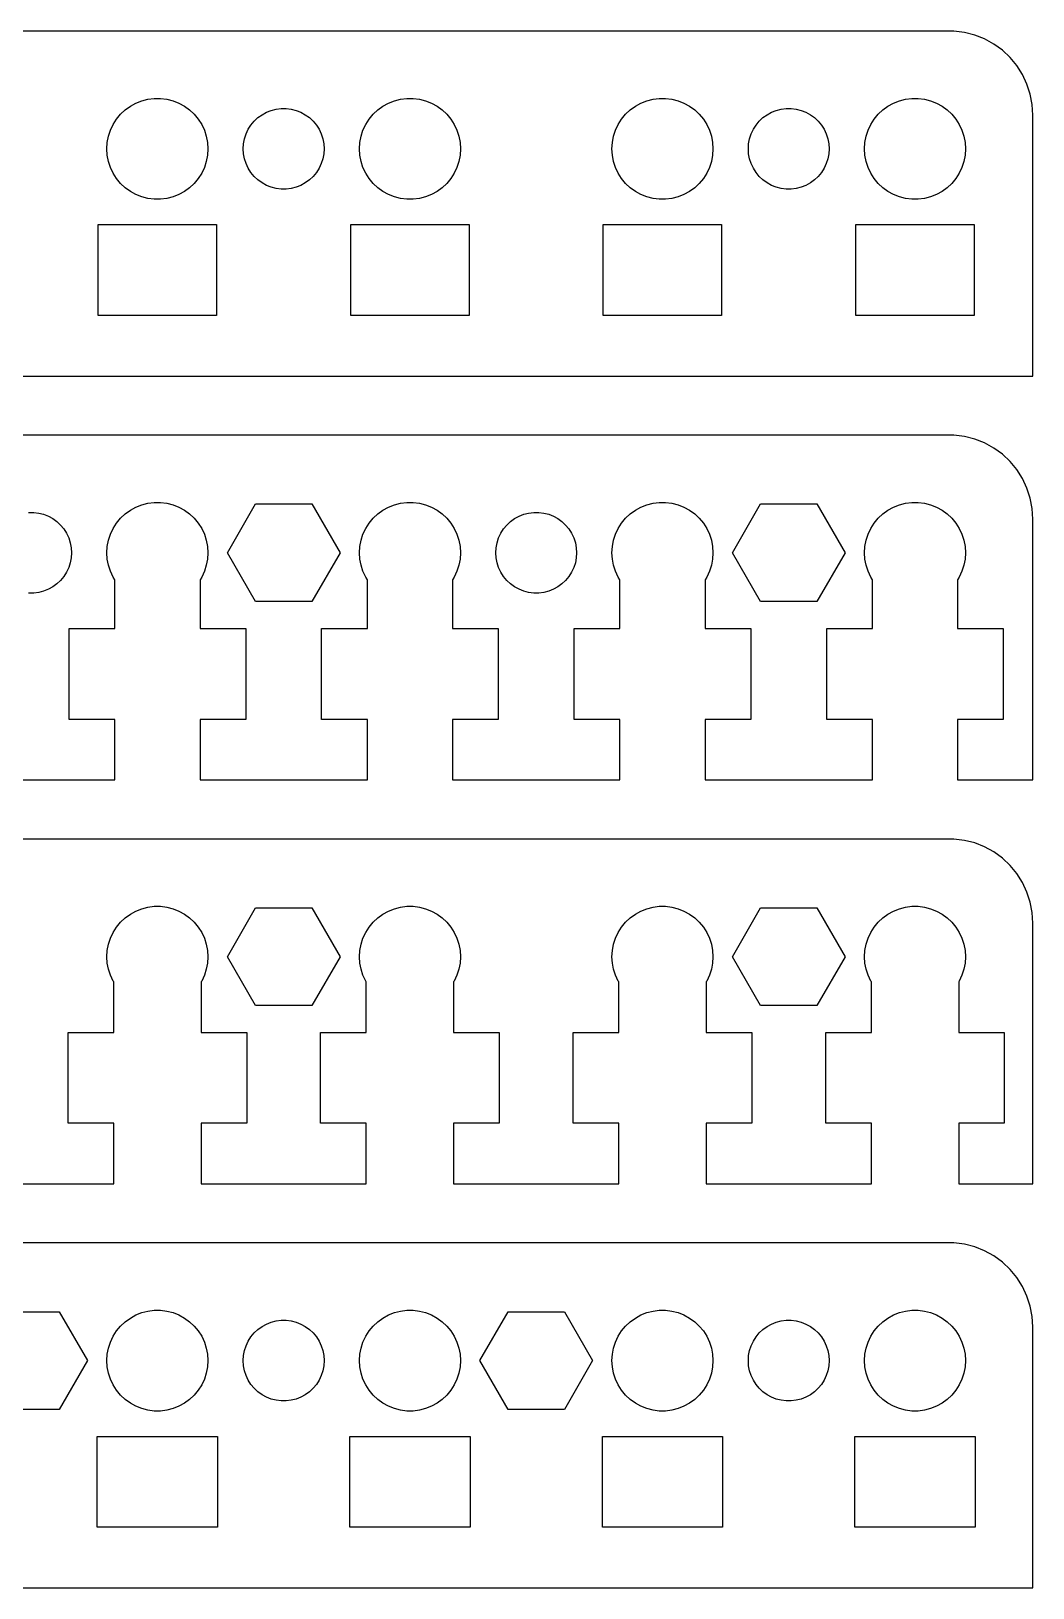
# Model space of a CAD drawing. Header units: metres. Extents: x -60 to 60, y 0 to 92.
# Drawn here: x 0 to 59.5, y 0 to 92.5 of the extents above; entities that cross this region are included whole.
import ezdxf

# ---------------------------------------------------------------- set-up
doc = ezdxf.new("R2010")
doc.units = ezdxf.units.M

msp = doc.modelspace()

# ---------------------------------------------------------------- linework, layer by layer
for p, q in [((54.8139, 92.4901), (-54.8139, 92.4901)), ((55.4369, 92.4114), (54.8139, 92.4901)), ((56.0451, 92.2553), (55.4369, 92.4114)), ((56.6289, 92.0241), (56.0451, 92.2553)), ((57.1791, 91.7216), (56.6289, 92.0241)), ((57.6871, 91.3526), (57.1791, 91.7216)), ((58.1448, 90.9227), (57.6871, 91.3526)), ((58.5451, 90.4389), (58.1448, 90.9227)), ((58.8815, 89.9088), (58.5451, 90.4389)), ((59.1489, 89.3406), (58.8815, 89.9088)), ((59.3429, 88.7434), (59.1489, 89.3406)), ((5.58772, 87.8115), (5.89252, 88.033)), ((5.89252, 88.033), (6.22266, 88.2145)), ((6.22266, 88.2145), (6.57294, 88.3532)), ((6.57294, 88.3532), (6.93785, 88.4469)), ((6.93785, 88.4469), (7.31161, 88.4941)), ((7.31161, 88.4941), (7.68837, 88.4941)), ((7.68837, 88.4941), (8.06213, 88.4469)), ((8.06213, 88.4469), (8.42705, 88.3532)), ((8.42705, 88.3532), (8.77733, 88.2145)), ((8.77733, 88.2145), (9.10747, 88.033)), ((9.10747, 88.033), (9.41226, 87.8115)), ((14.5503, 87.8575), (14.8493, 87.8953)), ((14.8493, 87.8953), (15.1507, 87.8953)), ((15.1507, 87.8953), (15.4497, 87.8575)), ((20.5877, 87.8115), (20.8925, 88.033)), ((20.8925, 88.033), (21.2227, 88.2145)), ((21.2227, 88.2145), (21.5729, 88.3532)), ((21.5729, 88.3532), (21.9379, 88.4469)), ((21.9379, 88.4469), (22.3116, 88.4941)), ((22.3116, 88.4941), (22.6884, 88.4941)), ((22.6884, 88.4941), (23.0621, 88.4469)), ((23.0621, 88.4469), (23.427, 88.3532)), ((23.427, 88.3532), (23.7773, 88.2145)), ((23.7773, 88.2145), (24.1075, 88.033)), ((24.1075, 88.033), (24.4123, 87.8115)), ((35.5877, 87.8115), (35.8925, 88.033)), ((35.8925, 88.033), (36.2227, 88.2145)), ((36.2227, 88.2145), (36.5729, 88.3532)), ((36.5729, 88.3532), (36.9379, 88.4469)), ((36.9379, 88.4469), (37.3116, 88.4941)), ((37.3116, 88.4941), (37.6884, 88.4941)), ((37.6884, 88.4941), (38.0621, 88.4469)), ((38.0621, 88.4469), (38.427, 88.3532)), ((38.427, 88.3532), (38.7773, 88.2145)), ((38.7773, 88.2145), (39.1075, 88.033)), ((39.1075, 88.033), (39.4123, 87.8115)), ((44.5503, 87.8575), (44.8493, 87.8953)), ((44.8493, 87.8953), (45.1507, 87.8953)), ((45.1507, 87.8953), (45.4497, 87.8575)), ((50.5877, 87.8115), (50.8925, 88.033)), ((50.8925, 88.033), (51.2227, 88.2145)), ((51.2227, 88.2145), (51.5729, 88.3532)), ((51.5729, 88.3532), (51.9379, 88.4469)), ((51.9379, 88.4469), (52.3116, 88.4941)), ((52.3116, 88.4941), (52.6884, 88.4941)), ((52.6884, 88.4941), (53.0621, 88.4469)), ((53.0621, 88.4469), (53.427, 88.3532)), ((53.427, 88.3532), (53.7773, 88.2145)), ((53.7773, 88.2145), (54.1075, 88.033)), ((54.1075, 88.033), (54.4123, 87.8115)), ((59.4606, 88.1267), (59.3429, 88.7434)), ((59.5, 87.5), (59.4606, 88.1267)), ((4.71066, 86.6044), (4.87108, 86.9453)), ((4.87108, 86.9453), (5.07294, 87.2634)), ((5.07294, 87.2634), (5.31308, 87.5536)), ((5.31308, 87.5536), (5.58772, 87.8115)), ((9.41226, 87.8115), (9.6869, 87.5536)), ((9.6869, 87.5536), (9.92705, 87.2634)), ((9.92705, 87.2634), (10.1289, 86.9453)), ((10.1289, 86.9453), (10.2893, 86.6044)), ((13.0583, 86.9107), (13.2505, 87.1429)), ((13.2505, 87.1429), (13.4702, 87.3492)), ((13.4702, 87.3492), (13.714, 87.5264)), ((13.714, 87.5264), (13.9781, 87.6716)), ((13.9781, 87.6716), (14.2583, 87.7825)), ((14.2583, 87.7825), (14.5503, 87.8575)), ((15.4497, 87.8575), (15.7416, 87.7825)), ((15.7416, 87.7825), (16.0219, 87.6716)), ((16.0219, 87.6716), (16.286, 87.5264)), ((16.286, 87.5264), (16.5298, 87.3492)), ((16.5298, 87.3492), (16.7495, 87.1429)), ((16.7495, 87.1429), (16.9416, 86.9107)), ((19.7107, 86.6044), (19.8711, 86.9453)), ((19.8711, 86.9453), (20.0729, 87.2634)), ((20.0729, 87.2634), (20.3131, 87.5536)), ((20.3131, 87.5536), (20.5877, 87.8115)), ((24.4123, 87.8115), (24.6869, 87.5536)), ((24.6869, 87.5536), (24.927, 87.2634)), ((24.927, 87.2634), (25.1289, 86.9453)), ((25.1289, 86.9453), (25.2893, 86.6044)), ((34.7107, 86.6044), (34.8711, 86.9453)), ((34.8711, 86.9453), (35.0729, 87.2634)), ((35.0729, 87.2634), (35.3131, 87.5536)), ((35.3131, 87.5536), (35.5877, 87.8115)), ((39.4123, 87.8115), (39.6869, 87.5536)), ((39.6869, 87.5536), (39.927, 87.2634)), ((39.927, 87.2634), (40.1289, 86.9453)), ((40.1289, 86.9453), (40.2893, 86.6044)), ((43.0583, 86.9107), (43.2505, 87.1429)), ((43.2505, 87.1429), (43.4702, 87.3492)), ((43.4702, 87.3492), (43.714, 87.5264)), ((43.714, 87.5264), (43.9781, 87.6716)), ((43.9781, 87.6716), (44.2583, 87.7825)), ((44.2583, 87.7825), (44.5503, 87.8575)), ((45.4497, 87.8575), (45.7416, 87.7825)), ((45.7416, 87.7825), (46.0219, 87.6716)), ((46.0219, 87.6716), (46.286, 87.5264)), ((46.286, 87.5264), (46.5298, 87.3492)), ((46.5298, 87.3492), (46.7495, 87.1429)), ((46.7495, 87.1429), (46.9416, 86.9107)), ((49.7107, 86.6044), (49.8711, 86.9453)), ((49.8711, 86.9453), (50.0729, 87.2634)), ((50.0729, 87.2634), (50.3131, 87.5536)), ((50.3131, 87.5536), (50.5877, 87.8115)), ((54.4123, 87.8115), (54.6869, 87.5536)), ((54.6869, 87.5536), (54.927, 87.2634)), ((54.927, 87.2634), (55.1289, 86.9453)), ((55.1289, 86.9453), (55.2893, 86.6044)), ((59.5, 72), (59.5, 87.5)), ((4.52365, 85.876), (4.59424, 86.2461)), ((4.59424, 86.2461), (4.71066, 86.6044)), ((10.2893, 86.6044), (10.4057, 86.2461)), ((10.4057, 86.2461), (10.4763, 85.876)), ((12.6189, 85.8008), (12.6754, 86.0968)), ((12.6754, 86.0968), (12.7685, 86.3835)), ((12.7685, 86.3835), (12.8969, 86.6562)), ((12.8969, 86.6562), (13.0583, 86.9107)), ((16.9416, 86.9107), (17.1031, 86.6562)), ((17.1031, 86.6562), (17.2315, 86.3835)), ((17.2315, 86.3835), (17.3246, 86.0968)), ((17.3246, 86.0968), (17.3811, 85.8008)), ((19.5237, 85.876), (19.5942, 86.2461)), ((19.5942, 86.2461), (19.7107, 86.6044)), ((25.2893, 86.6044), (25.4057, 86.2461)), ((25.4057, 86.2461), (25.4763, 85.876)), ((34.5237, 85.876), (34.5942, 86.2461)), ((34.5942, 86.2461), (34.7107, 86.6044)), ((40.2893, 86.6044), (40.4057, 86.2461)), ((40.4057, 86.2461), (40.4763, 85.876)), ((42.6189, 85.8008), (42.6754, 86.0968)), ((42.6754, 86.0968), (42.7685, 86.3835)), ((42.7685, 86.3835), (42.8969, 86.6562)), ((42.8969, 86.6562), (43.0583, 86.9107)), ((46.9416, 86.9107), (47.1031, 86.6562)), ((47.1031, 86.6562), (47.2315, 86.3835)), ((47.2315, 86.3835), (47.3246, 86.0968)), ((47.3246, 86.0968), (47.3811, 85.8008)), ((49.5237, 85.876), (49.5942, 86.2461)), ((49.5942, 86.2461), (49.7107, 86.6044)), ((55.2893, 86.6044), (55.4057, 86.2461)), ((55.4057, 86.2461), (55.4763, 85.876)), ((4.5, 85.5), (4.52365, 85.876)), ((4.52365, 85.124), (4.5, 85.5)), ((4.59424, 84.7539), (4.52365, 85.124)), ((10.4763, 85.124), (10.4057, 84.7539)), ((10.4763, 85.876), (10.5, 85.5)), ((10.5, 85.5), (10.4763, 85.124)), ((12.6, 85.5), (12.6189, 85.8008)), ((12.6189, 85.1992), (12.6, 85.5)), ((12.6754, 84.9031), (12.6189, 85.1992)), ((17.3811, 85.1992), (17.3246, 84.9031)), ((17.3811, 85.8008), (17.4, 85.5)), ((17.4, 85.5), (17.3811, 85.1992)), ((19.5, 85.5), (19.5237, 85.876)), ((19.5237, 85.124), (19.5, 85.5)), ((19.5942, 84.7539), (19.5237, 85.124)), ((25.4763, 85.124), (25.4057, 84.7539)), ((25.4763, 85.876), (25.5, 85.5)), ((25.5, 85.5), (25.4763, 85.124)), ((34.5, 85.5), (34.5237, 85.876)), ((34.5237, 85.124), (34.5, 85.5)), ((34.5942, 84.7539), (34.5237, 85.124)), ((40.4763, 85.124), (40.4057, 84.7539)), ((40.4763, 85.876), (40.5, 85.5)), ((40.5, 85.5), (40.4763, 85.124)), ((42.6, 85.5), (42.6189, 85.8008)), ((42.6189, 85.1992), (42.6, 85.5)), ((42.6754, 84.9031), (42.6189, 85.1992)), ((47.3811, 85.1992), (47.3246, 84.9031)), ((47.3811, 85.8008), (47.4, 85.5)), ((47.4, 85.5), (47.3811, 85.1992)), ((49.5, 85.5), (49.5237, 85.876)), ((49.5237, 85.124), (49.5, 85.5)), ((49.5942, 84.7539), (49.5237, 85.124)), ((55.4763, 85.124), (55.4057, 84.7539)), ((55.4763, 85.876), (55.5, 85.5)), ((55.5, 85.5), (55.4763, 85.124)), ((4.71066, 84.3956), (4.59424, 84.7539)), ((4.87108, 84.0547), (4.71066, 84.3956)), ((10.2893, 84.3956), (10.1289, 84.0547)), ((10.4057, 84.7539), (10.2893, 84.3956)), ((12.7685, 84.6165), (12.6754, 84.9031)), ((12.8969, 84.3438), (12.7685, 84.6165)), ((13.0583, 84.0893), (12.8969, 84.3438)), ((17.1031, 84.3438), (16.9416, 84.0893)), ((17.2315, 84.6165), (17.1031, 84.3438)), ((17.3246, 84.9031), (17.2315, 84.6165)), ((19.7107, 84.3956), (19.5942, 84.7539)), ((19.8711, 84.0547), (19.7107, 84.3956)), ((25.2893, 84.3956), (25.1289, 84.0547)), ((25.4057, 84.7539), (25.2893, 84.3956)), ((34.7107, 84.3956), (34.5942, 84.7539)), ((34.8711, 84.0547), (34.7107, 84.3956)), ((40.2893, 84.3956), (40.1289, 84.0547)), ((40.4057, 84.7539), (40.2893, 84.3956)), ((42.7685, 84.6165), (42.6754, 84.9031)), ((42.8969, 84.3438), (42.7685, 84.6165)), ((43.0583, 84.0893), (42.8969, 84.3438)), ((47.1031, 84.3438), (46.9416, 84.0893)), ((47.2315, 84.6165), (47.1031, 84.3438)), ((47.3246, 84.9031), (47.2315, 84.6165)), ((49.7107, 84.3956), (49.5942, 84.7539)), ((49.8711, 84.0547), (49.7107, 84.3956)), ((55.2893, 84.3956), (55.1289, 84.0547)), ((55.4057, 84.7539), (55.2893, 84.3956)), ((5.07294, 83.7366), (4.87108, 84.0547)), ((5.31308, 83.4464), (5.07294, 83.7366)), ((5.58772, 83.1884), (5.31308, 83.4464)), ((9.6869, 83.4464), (9.41226, 83.1884)), ((9.92705, 83.7366), (9.6869, 83.4464)), ((10.1289, 84.0547), (9.92705, 83.7366)), ((13.2505, 83.8571), (13.0583, 84.0893)), ((13.4702, 83.6508), (13.2505, 83.8571)), ((13.714, 83.4736), (13.4702, 83.6508)), ((13.9781, 83.3284), (13.714, 83.4736)), ((14.2583, 83.2175), (13.9781, 83.3284)), ((16.0219, 83.3284), (15.7416, 83.2175)), ((16.286, 83.4736), (16.0219, 83.3284)), ((16.5298, 83.6508), (16.286, 83.4736)), ((16.7495, 83.8571), (16.5298, 83.6508)), ((16.9416, 84.0893), (16.7495, 83.8571)), ((20.0729, 83.7366), (19.8711, 84.0547)), ((20.3131, 83.4464), (20.0729, 83.7366)), ((20.5877, 83.1884), (20.3131, 83.4464)), ((24.6869, 83.4464), (24.4123, 83.1884)), ((24.927, 83.7366), (24.6869, 83.4464)), ((25.1289, 84.0547), (24.927, 83.7366)), ((35.0729, 83.7366), (34.8711, 84.0547)), ((35.3131, 83.4464), (35.0729, 83.7366)), ((35.5877, 83.1884), (35.3131, 83.4464)), ((39.6869, 83.4464), (39.4123, 83.1884)), ((39.927, 83.7366), (39.6869, 83.4464)), ((40.1289, 84.0547), (39.927, 83.7366)), ((43.2505, 83.8571), (43.0583, 84.0893)), ((43.4702, 83.6508), (43.2505, 83.8571)), ((43.714, 83.4736), (43.4702, 83.6508)), ((43.9781, 83.3284), (43.714, 83.4736)), ((44.2583, 83.2175), (43.9781, 83.3284)), ((46.0219, 83.3284), (45.7416, 83.2175)), ((46.286, 83.4736), (46.0219, 83.3284)), ((46.5298, 83.6508), (46.286, 83.4736)), ((46.7495, 83.8571), (46.5298, 83.6508)), ((46.9416, 84.0893), (46.7495, 83.8571)), ((50.0729, 83.7366), (49.8711, 84.0547)), ((50.3131, 83.4464), (50.0729, 83.7366)), ((50.5877, 83.1884), (50.3131, 83.4464)), ((54.6869, 83.4464), (54.4123, 83.1884)), ((54.927, 83.7366), (54.6869, 83.4464)), ((55.1289, 84.0547), (54.927, 83.7366)), ((5.89252, 82.967), (5.58772, 83.1884)), ((6.22266, 82.7855), (5.89252, 82.967)), ((6.57294, 82.6468), (6.22266, 82.7855)), ((6.93785, 82.5531), (6.57294, 82.6468)), ((7.31161, 82.5059), (6.93785, 82.5531)), ((7.68837, 82.5059), (7.31161, 82.5059)), ((8.06213, 82.5531), (7.68837, 82.5059)), ((8.42705, 82.6468), (8.06213, 82.5531)), ((8.77733, 82.7855), (8.42705, 82.6468)), ((9.10747, 82.967), (8.77733, 82.7855)), ((9.41226, 83.1884), (9.10747, 82.967)), ((14.5503, 83.1425), (14.2583, 83.2175)), ((14.8493, 83.1047), (14.5503, 83.1425)), ((15.1507, 83.1047), (14.8493, 83.1047)), ((15.4497, 83.1425), (15.1507, 83.1047)), ((15.7416, 83.2175), (15.4497, 83.1425)), ((20.8925, 82.967), (20.5877, 83.1884)), ((21.2227, 82.7855), (20.8925, 82.967)), ((21.5729, 82.6468), (21.2227, 82.7855)), ((21.9379, 82.5531), (21.5729, 82.6468)), ((22.3116, 82.5059), (21.9379, 82.5531)), ((22.6884, 82.5059), (22.3116, 82.5059)), ((23.0621, 82.5531), (22.6884, 82.5059)), ((23.427, 82.6468), (23.0621, 82.5531)), ((23.7773, 82.7855), (23.427, 82.6468)), ((24.1075, 82.967), (23.7773, 82.7855)), ((24.4123, 83.1884), (24.1075, 82.967)), ((35.8925, 82.967), (35.5877, 83.1884)), ((36.2227, 82.7855), (35.8925, 82.967)), ((36.5729, 82.6468), (36.2227, 82.7855)), ((36.9379, 82.5531), (36.5729, 82.6468)), ((37.3116, 82.5059), (36.9379, 82.5531)), ((37.6884, 82.5059), (37.3116, 82.5059)), ((38.0621, 82.5531), (37.6884, 82.5059)), ((38.427, 82.6468), (38.0621, 82.5531)), ((38.7773, 82.7855), (38.427, 82.6468)), ((39.1075, 82.967), (38.7773, 82.7855)), ((39.4123, 83.1884), (39.1075, 82.967)), ((44.5503, 83.1425), (44.2583, 83.2175)), ((44.8493, 83.1047), (44.5503, 83.1425)), ((45.1507, 83.1047), (44.8493, 83.1047)), ((45.4497, 83.1425), (45.1507, 83.1047)), ((45.7416, 83.2175), (45.4497, 83.1425)), ((50.8925, 82.967), (50.5877, 83.1884)), ((51.2227, 82.7855), (50.8925, 82.967)), ((51.5729, 82.6468), (51.2227, 82.7855)), ((51.9379, 82.5531), (51.5729, 82.6468)), ((52.3116, 82.5059), (51.9379, 82.5531)), ((52.6884, 82.5059), (52.3116, 82.5059)), ((53.0621, 82.5531), (52.6884, 82.5059)), ((53.427, 82.6468), (53.0621, 82.5531)), ((53.7773, 82.7855), (53.427, 82.6468)), ((54.1075, 82.967), (53.7773, 82.7855)), ((54.4123, 83.1884), (54.1075, 82.967)), ((3.98581, 75.6), (3.98581, 81)), ((3.98581, 81), (11.0142, 81)), ((11.0142, 81), (11.0142, 75.6)), ((18.9858, 75.6), (18.9858, 81)), ((18.9858, 81), (26.0142, 81)), ((26.0142, 81), (26.0142, 75.6)), ((33.9858, 75.6), (33.9858, 81)), ((33.9858, 81), (41.0142, 81)), ((41.0142, 81), (41.0142, 75.6)), ((48.9858, 75.6), (48.9858, 81)), ((48.9858, 81), (56.0142, 81)), ((56.0142, 81), (56.0142, 75.6)), ((11.0142, 75.6), (3.98581, 75.6)), ((26.0142, 75.6), (18.9858, 75.6)), ((41.0142, 75.6), (33.9858, 75.6)), ((56.0142, 75.6), (48.9858, 75.6)), ((-59.5, 72), (59.5, 72)), ((54.8139, 68.4901), (-54.8139, 68.4901)), ((55.4369, 68.4114), (54.8139, 68.4901)), ((56.0451, 68.2553), (55.4369, 68.4114)), ((56.6289, 68.0241), (56.0451, 68.2553)), ((57.1791, 67.7216), (56.6289, 68.0241)), ((57.6871, 67.3526), (57.1791, 67.7216)), ((58.1448, 66.9227), (57.6871, 67.3526)), ((58.5451, 66.4389), (58.1448, 66.9227)), ((58.8815, 65.9088), (58.5451, 66.4389)), ((59.1489, 65.3406), (58.8815, 65.9088)), ((59.3429, 64.7434), (59.1489, 65.3406)), ((59.4606, 64.1267), (59.3429, 64.7434)), ((-0.1507, 63.8953), (0.1507, 63.8953)), ((0.1507, 63.8953), (0.44971, 63.8575)), ((0.44971, 63.8575), (0.74164, 63.7825)), ((5.58772, 63.8115), (5.89252, 64.033)), ((5.89252, 64.033), (6.22266, 64.2145)), ((6.22266, 64.2145), (6.57294, 64.3532)), ((6.57294, 64.3532), (6.93785, 64.4469)), ((6.93785, 64.4469), (7.31161, 64.4941)), ((7.31161, 64.4941), (7.68837, 64.4941)), ((7.68837, 64.4941), (8.06213, 64.4469)), ((8.06213, 64.4469), (8.42705, 64.3532)), ((8.42705, 64.3532), (8.77733, 64.2145)), ((8.77733, 64.2145), (9.10747, 64.033)), ((9.10747, 64.033), (9.41226, 63.8115)), ((11.6534, 61.5), (13.3267, 64.3982)), ((13.3267, 64.3982), (16.6733, 64.3982)), ((16.6733, 64.3982), (18.3466, 61.5)), ((20.5877, 63.8115), (20.8925, 64.033)), ((20.8925, 64.033), (21.2227, 64.2145)), ((21.2227, 64.2145), (21.5729, 64.3532)), ((21.5729, 64.3532), (21.9379, 64.4469)), ((21.9379, 64.4469), (22.3116, 64.4941)), ((22.3116, 64.4941), (22.6884, 64.4941)), ((22.6884, 64.4941), (23.0621, 64.4469)), ((23.0621, 64.4469), (23.427, 64.3532)), ((23.427, 64.3532), (23.7773, 64.2145)), ((23.7773, 64.2145), (24.1075, 64.033)), ((24.1075, 64.033), (24.4123, 63.8115)), ((29.2583, 63.7825), (29.5503, 63.8575)), ((29.5503, 63.8575), (29.8493, 63.8953)), ((29.8493, 63.8953), (30.1507, 63.8953)), ((30.1507, 63.8953), (30.4497, 63.8575)), ((30.4497, 63.8575), (30.7416, 63.7825)), ((35.5877, 63.8115), (35.8925, 64.033)), ((35.8925, 64.033), (36.2227, 64.2145)), ((36.2227, 64.2145), (36.5729, 64.3532)), ((36.5729, 64.3532), (36.9379, 64.4469)), ((36.9379, 64.4469), (37.3116, 64.4941)), ((37.3116, 64.4941), (37.6884, 64.4941)), ((37.6884, 64.4941), (38.0621, 64.4469)), ((38.0621, 64.4469), (38.427, 64.3532)), ((38.427, 64.3532), (38.7773, 64.2145)), ((38.7773, 64.2145), (39.1075, 64.033)), ((39.1075, 64.033), (39.4123, 63.8115)), ((41.6534, 61.5), (43.3267, 64.3982)), ((43.3267, 64.3982), (46.6733, 64.3982)), ((46.6733, 64.3982), (48.3466, 61.5)), ((50.5877, 63.8115), (50.8925, 64.033)), ((50.8925, 64.033), (51.2227, 64.2145)), ((51.2227, 64.2145), (51.5729, 64.3532)), ((51.5729, 64.3532), (51.9379, 64.4469)), ((51.9379, 64.4469), (52.3116, 64.4941)), ((52.3116, 64.4941), (52.6884, 64.4941)), ((52.6884, 64.4941), (53.0621, 64.4469)), ((53.0621, 64.4469), (53.427, 64.3532)), ((53.427, 64.3532), (53.7773, 64.2145)), ((53.7773, 64.2145), (54.1075, 64.033)), ((54.1075, 64.033), (54.4123, 63.8115)), ((59.5, 63.5), (59.4606, 64.1267)), ((0.74164, 63.7825), (1.02187, 63.6716)), ((1.02187, 63.6716), (1.28598, 63.5264)), ((1.28598, 63.5264), (1.52982, 63.3492)), ((1.52982, 63.3492), (1.74951, 63.1429)), ((1.74951, 63.1429), (1.94164, 62.9107)), ((1.94164, 62.9107), (2.10313, 62.6562)), ((4.71066, 62.6044), (4.87108, 62.9453)), ((4.87108, 62.9453), (5.07294, 63.2634)), ((5.07294, 63.2634), (5.31308, 63.5536)), ((5.31308, 63.5536), (5.58772, 63.8115)), ((9.41226, 63.8115), (9.6869, 63.5536)), ((9.6869, 63.5536), (9.92705, 63.2634)), ((9.92705, 63.2634), (10.1289, 62.9453)), ((10.1289, 62.9453), (10.2893, 62.6044)), ((19.7107, 62.6044), (19.8711, 62.9453)), ((19.8711, 62.9453), (20.0729, 63.2634)), ((20.0729, 63.2634), (20.3131, 63.5536)), ((20.3131, 63.5536), (20.5877, 63.8115)), ((24.4123, 63.8115), (24.6869, 63.5536)), ((24.6869, 63.5536), (24.927, 63.2634)), ((24.927, 63.2634), (25.1289, 62.9453)), ((25.1289, 62.9453), (25.2893, 62.6044)), ((27.8969, 62.6562), (28.0583, 62.9107)), ((28.0583, 62.9107), (28.2505, 63.1429)), ((28.2505, 63.1429), (28.4702, 63.3492)), ((28.4702, 63.3492), (28.714, 63.5264)), ((28.714, 63.5264), (28.9781, 63.6716)), ((28.9781, 63.6716), (29.2583, 63.7825)), ((30.7416, 63.7825), (31.0219, 63.6716)), ((31.0219, 63.6716), (31.286, 63.5264)), ((31.286, 63.5264), (31.5298, 63.3492)), ((31.5298, 63.3492), (31.7495, 63.1429)), ((31.7495, 63.1429), (31.9416, 62.9107)), ((31.9416, 62.9107), (32.1031, 62.6562)), ((34.7107, 62.6044), (34.8711, 62.9453)), ((34.8711, 62.9453), (35.0729, 63.2634)), ((35.0729, 63.2634), (35.3131, 63.5536)), ((35.3131, 63.5536), (35.5877, 63.8115)), ((39.4123, 63.8115), (39.6869, 63.5536)), ((39.6869, 63.5536), (39.927, 63.2634)), ((39.927, 63.2634), (40.1289, 62.9453)), ((40.1289, 62.9453), (40.2893, 62.6044)), ((49.7107, 62.6044), (49.8711, 62.9453)), ((49.8711, 62.9453), (50.0729, 63.2634)), ((50.0729, 63.2634), (50.3131, 63.5536)), ((50.3131, 63.5536), (50.5877, 63.8115)), ((54.4123, 63.8115), (54.6869, 63.5536)), ((54.6869, 63.5536), (54.927, 63.2634)), ((54.927, 63.2634), (55.1289, 62.9453)), ((55.1289, 62.9453), (55.2893, 62.6044)), ((59.5, 48), (59.5, 63.5)), ((2.10313, 62.6562), (2.23146, 62.3835)), ((2.23146, 62.3835), (2.32458, 62.0968)), ((2.32458, 62.0968), (2.38107, 61.8008)), ((4.52365, 61.876), (4.59424, 62.2461)), ((4.59424, 62.2461), (4.71066, 62.6044)), ((10.2893, 62.6044), (10.4057, 62.2461)), ((10.4057, 62.2461), (10.4763, 61.876)), ((19.5237, 61.876), (19.5942, 62.2461)), ((19.5942, 62.2461), (19.7107, 62.6044)), ((25.2893, 62.6044), (25.4057, 62.2461)), ((25.4057, 62.2461), (25.4763, 61.876)), ((27.6189, 61.8008), (27.6754, 62.0968)), ((27.6754, 62.0968), (27.7685, 62.3835)), ((27.7685, 62.3835), (27.8969, 62.6562)), ((32.1031, 62.6562), (32.2315, 62.3835)), ((32.2315, 62.3835), (32.3246, 62.0968)), ((32.3246, 62.0968), (32.3811, 61.8008)), ((34.5237, 61.876), (34.5942, 62.2461)), ((34.5942, 62.2461), (34.7107, 62.6044)), ((40.2893, 62.6044), (40.4057, 62.2461)), ((40.4057, 62.2461), (40.4763, 61.876)), ((49.5237, 61.876), (49.5942, 62.2461)), ((49.5942, 62.2461), (49.7107, 62.6044)), ((55.2893, 62.6044), (55.4057, 62.2461)), ((55.4057, 62.2461), (55.4763, 61.876)), ((2.38107, 61.1992), (2.32458, 60.9031)), ((2.38107, 61.8008), (2.39999, 61.5)), ((2.39999, 61.5), (2.38107, 61.1992)), ((4.5, 61.5), (4.52365, 61.876)), ((4.52365, 61.124), (4.5, 61.5)), ((4.59424, 60.7539), (4.52365, 61.124)), ((10.4763, 61.124), (10.4057, 60.7539)), ((10.4763, 61.876), (10.5, 61.5)), ((10.5, 61.5), (10.4763, 61.124)), ((13.3267, 58.6018), (11.6534, 61.5)), ((18.3466, 61.5), (16.6733, 58.6018)), ((19.5, 61.5), (19.5237, 61.876)), ((19.5237, 61.124), (19.5, 61.5)), ((19.5942, 60.7539), (19.5237, 61.124)), ((25.4763, 61.124), (25.4057, 60.7539)), ((25.4763, 61.876), (25.5, 61.5)), ((25.5, 61.5), (25.4763, 61.124)), ((27.6, 61.5), (27.6189, 61.8008)), ((27.6189, 61.1992), (27.6, 61.5)), ((27.6754, 60.9031), (27.6189, 61.1992)), ((32.3811, 61.1992), (32.3246, 60.9031)), ((32.3811, 61.8008), (32.4, 61.5)), ((32.4, 61.5), (32.3811, 61.1992)), ((34.5, 61.5), (34.5237, 61.876)), ((34.5237, 61.124), (34.5, 61.5)), ((34.5942, 60.7539), (34.5237, 61.124)), ((40.4763, 61.124), (40.4057, 60.7539)), ((40.4763, 61.876), (40.5, 61.5)), ((40.5, 61.5), (40.4763, 61.124)), ((43.3267, 58.6018), (41.6534, 61.5)), ((48.3466, 61.5), (46.6733, 58.6018)), ((49.5, 61.5), (49.5237, 61.876)), ((49.5237, 61.124), (49.5, 61.5)), ((49.5942, 60.7539), (49.5237, 61.124)), ((55.4763, 61.124), (55.4057, 60.7539)), ((55.4763, 61.876), (55.5, 61.5)), ((55.5, 61.5), (55.4763, 61.124)), ((2.10313, 60.3438), (1.94164, 60.0893)), ((2.23146, 60.6165), (2.10313, 60.3438)), ((2.32458, 60.9031), (2.23146, 60.6165)), ((4.71066, 60.3956), (4.59424, 60.7539)), ((4.87108, 60.0547), (4.71066, 60.3956)), ((10.2893, 60.3956), (10.1289, 60.0547)), ((10.4057, 60.7539), (10.2893, 60.3956)), ((19.7107, 60.3956), (19.5942, 60.7539)), ((19.8711, 60.0547), (19.7107, 60.3956)), ((25.2893, 60.3956), (25.1289, 60.0547)), ((25.4057, 60.7539), (25.2893, 60.3956)), ((27.7685, 60.6165), (27.6754, 60.9031)), ((27.8969, 60.3438), (27.7685, 60.6165)), ((28.0583, 60.0893), (27.8969, 60.3438)), ((32.1031, 60.3438), (31.9416, 60.0893)), ((32.2315, 60.6165), (32.1031, 60.3438)), ((32.3246, 60.9031), (32.2315, 60.6165)), ((34.7107, 60.3956), (34.5942, 60.7539)), ((34.8711, 60.0547), (34.7107, 60.3956)), ((40.2893, 60.3956), (40.1289, 60.0547)), ((40.4057, 60.7539), (40.2893, 60.3956)), ((49.7107, 60.3956), (49.5942, 60.7539)), ((49.8711, 60.0547), (49.7107, 60.3956)), ((55.2893, 60.3956), (55.1289, 60.0547)), ((55.4057, 60.7539), (55.2893, 60.3956)), ((0.74164, 59.2175), (0.44971, 59.1425)), ((1.02187, 59.3284), (0.74164, 59.2175)), ((1.28598, 59.4736), (1.02187, 59.3284)), ((1.52982, 59.6508), (1.28598, 59.4736)), ((1.74951, 59.8571), (1.52982, 59.6508)), ((1.94164, 60.0893), (1.74951, 59.8571)), ((4.96927, 59.9), (4.87108, 60.0547)), ((4.96927, 57), (4.96927, 59.9)), ((10.1289, 60.0547), (10.0307, 59.9)), ((10.0307, 59.9), (10.0307, 57)), ((19.9693, 59.9), (19.8711, 60.0547)), ((19.9693, 57), (19.9693, 59.9)), ((25.1289, 60.0547), (25.0307, 59.9)), ((25.0307, 59.9), (25.0307, 57)), ((28.2505, 59.8571), (28.0583, 60.0893)), ((28.4702, 59.6508), (28.2505, 59.8571)), ((28.714, 59.4736), (28.4702, 59.6508)), ((28.9781, 59.3284), (28.714, 59.4736)), ((29.2583, 59.2175), (28.9781, 59.3284)), ((29.5503, 59.1425), (29.2583, 59.2175)), ((30.7416, 59.2175), (30.4497, 59.1425)), ((31.0219, 59.3284), (30.7416, 59.2175)), ((31.286, 59.4736), (31.0219, 59.3284)), ((31.5298, 59.6508), (31.286, 59.4736)), ((31.7495, 59.8571), (31.5298, 59.6508)), ((31.9416, 60.0893), (31.7495, 59.8571)), ((34.9693, 59.9), (34.8711, 60.0547)), ((34.9693, 57), (34.9693, 59.9)), ((40.1289, 60.0547), (40.0307, 59.9)), ((40.0307, 59.9), (40.0307, 57)), ((49.9693, 59.9), (49.8711, 60.0547)), ((49.9693, 57), (49.9693, 59.9)), ((55.1289, 60.0547), (55.0307, 59.9)), ((55.0307, 59.9), (55.0307, 57)), ((0.1507, 59.1047), (-0.1507, 59.1047)), ((0.44971, 59.1425), (0.1507, 59.1047)), ((16.6733, 58.6018), (13.3267, 58.6018)), ((29.8493, 59.1047), (29.5503, 59.1425)), ((30.1507, 59.1047), (29.8493, 59.1047)), ((30.4497, 59.1425), (30.1507, 59.1047)), ((46.6733, 58.6018), (43.3267, 58.6018)), ((2.25375, 51.6), (2.25375, 57)), ((2.25375, 57), (4.96927, 57)), ((10.0307, 57), (12.7462, 57)), ((12.7462, 57), (12.7462, 51.6)), ((17.2538, 51.6), (17.2538, 57)), ((17.2538, 57), (19.9693, 57)), ((25.0307, 57), (27.7462, 57)), ((27.7462, 57), (27.7462, 51.6)), ((32.2538, 51.6), (32.2538, 57)), ((32.2538, 57), (34.9693, 57)), ((40.0307, 57), (42.7462, 57)), ((42.7462, 57), (42.7462, 51.6)), ((47.2538, 51.6), (47.2538, 57)), ((47.2538, 57), (49.9693, 57)), ((55.0307, 57), (57.7462, 57)), ((57.7462, 57), (57.7462, 51.6)), ((4.96927, 51.6), (2.25375, 51.6)), ((4.96927, 48), (4.96927, 51.6)), ((12.7462, 51.6), (10.0307, 51.6)), ((10.0307, 51.6), (10.0307, 48)), ((19.9693, 51.6), (17.2538, 51.6)), ((19.9693, 48), (19.9693, 51.6)), ((27.7462, 51.6), (25.0307, 51.6)), ((25.0307, 51.6), (25.0307, 48)), ((34.9693, 51.6), (32.2538, 51.6)), ((34.9693, 48), (34.9693, 51.6)), ((42.7462, 51.6), (40.0307, 51.6)), ((40.0307, 51.6), (40.0307, 48)), ((49.9693, 51.6), (47.2538, 51.6)), ((49.9693, 48), (49.9693, 51.6)), ((57.7462, 51.6), (55.0307, 51.6)), ((55.0307, 51.6), (55.0307, 48)), ((-4.96927, 48), (4.96927, 48)), ((10.0307, 48), (19.9693, 48)), ((25.0307, 48), (34.9693, 48)), ((40.0307, 48), (49.9693, 48)), ((55.0307, 48), (59.5, 48)), ((54.8139, 44.4901), (-54.8139, 44.4901)), ((55.4369, 44.4114), (54.8139, 44.4901)), ((56.0451, 44.2553), (55.4369, 44.4114)), ((56.6289, 44.0241), (56.0451, 44.2553)), ((57.1791, 43.7216), (56.6289, 44.0241)), ((57.6871, 43.3526), (57.1791, 43.7216)), ((58.1448, 42.9227), (57.6871, 43.3526)), ((58.5451, 42.4389), (58.1448, 42.9227)), ((58.8815, 41.9088), (58.5451, 42.4389)), ((59.1489, 41.3406), (58.8815, 41.9088)), ((59.3429, 40.7434), (59.1489, 41.3406)), ((59.4606, 40.1267), (59.3429, 40.7434)), ((5.31308, 39.5536), (5.58772, 39.8115)), ((5.58772, 39.8115), (5.89252, 40.033)), ((5.89252, 40.033), (6.22266, 40.2145)), ((6.22266, 40.2145), (6.57294, 40.3532)), ((6.57294, 40.3532), (6.93785, 40.4469)), ((6.93785, 40.4469), (7.31161, 40.4941)), ((7.31161, 40.4941), (7.68837, 40.4941)), ((7.68837, 40.4941), (8.06213, 40.4469)), ((8.06213, 40.4469), (8.42705, 40.3532)), ((8.42705, 40.3532), (8.77733, 40.2145)), ((8.77733, 40.2145), (9.10747, 40.033)), ((9.10747, 40.033), (9.41226, 39.8115)), ((9.41226, 39.8115), (9.6869, 39.5536)), ((11.6534, 37.5), (13.3267, 40.3982)), ((13.3267, 40.3982), (16.6733, 40.3982)), ((16.6733, 40.3982), (18.3466, 37.5)), ((20.3131, 39.5536), (20.5877, 39.8115)), ((20.5877, 39.8115), (20.8925, 40.033)), ((20.8925, 40.033), (21.2227, 40.2145)), ((21.2227, 40.2145), (21.5729, 40.3532)), ((21.5729, 40.3532), (21.9379, 40.4469)), ((21.9379, 40.4469), (22.3116, 40.4941)), ((22.3116, 40.4941), (22.6884, 40.4941)), ((22.6884, 40.4941), (23.0621, 40.4469)), ((23.0621, 40.4469), (23.427, 40.3532)), ((23.427, 40.3532), (23.7773, 40.2145)), ((23.7773, 40.2145), (24.1075, 40.033)), ((24.1075, 40.033), (24.4123, 39.8115)), ((24.4123, 39.8115), (24.6869, 39.5536)), ((35.3131, 39.5536), (35.5877, 39.8115)), ((35.5877, 39.8115), (35.8925, 40.033)), ((35.8925, 40.033), (36.2227, 40.2145)), ((36.2227, 40.2145), (36.5729, 40.3532)), ((36.5729, 40.3532), (36.9379, 40.4469)), ((36.9379, 40.4469), (37.3116, 40.4941)), ((37.3116, 40.4941), (37.6884, 40.4941)), ((37.6884, 40.4941), (38.0621, 40.4469)), ((38.0621, 40.4469), (38.427, 40.3532)), ((38.427, 40.3532), (38.7773, 40.2145)), ((38.7773, 40.2145), (39.1075, 40.033)), ((39.1075, 40.033), (39.4123, 39.8115)), ((39.4123, 39.8115), (39.6869, 39.5536)), ((41.6534, 37.5), (43.3267, 40.3982)), ((43.3267, 40.3982), (46.6733, 40.3982)), ((46.6733, 40.3982), (48.3466, 37.5)), ((50.3131, 39.5536), (50.5877, 39.8115)), ((50.5877, 39.8115), (50.8925, 40.033)), ((50.8925, 40.033), (51.2227, 40.2145)), ((51.2227, 40.2145), (51.5729, 40.3532)), ((51.5729, 40.3532), (51.9379, 40.4469)), ((51.9379, 40.4469), (52.3116, 40.4941)), ((52.3116, 40.4941), (52.6884, 40.4941)), ((52.6884, 40.4941), (53.0621, 40.4469)), ((53.0621, 40.4469), (53.427, 40.3532)), ((53.427, 40.3532), (53.7773, 40.2145)), ((53.7773, 40.2145), (54.1075, 40.033)), ((54.1075, 40.033), (54.4123, 39.8115)), ((54.4123, 39.8115), (54.6869, 39.5536)), ((59.5, 39.5), (59.4606, 40.1267)), ((4.71066, 38.6044), (4.87108, 38.9453)), ((4.87108, 38.9453), (5.07294, 39.2634)), ((5.07294, 39.2634), (5.31308, 39.5536)), ((9.6869, 39.5536), (9.92705, 39.2634)), ((9.92705, 39.2634), (10.1289, 38.9453)), ((10.1289, 38.9453), (10.2893, 38.6044)), ((19.7107, 38.6044), (19.8711, 38.9453)), ((19.8711, 38.9453), (20.0729, 39.2634)), ((20.0729, 39.2634), (20.3131, 39.5536)), ((24.6869, 39.5536), (24.927, 39.2634)), ((24.927, 39.2634), (25.1289, 38.9453)), ((25.1289, 38.9453), (25.2893, 38.6044)), ((34.7107, 38.6044), (34.8711, 38.9453)), ((34.8711, 38.9453), (35.0729, 39.2634)), ((35.0729, 39.2634), (35.3131, 39.5536)), ((39.6869, 39.5536), (39.927, 39.2634)), ((39.927, 39.2634), (40.1289, 38.9453)), ((40.1289, 38.9453), (40.2893, 38.6044)), ((49.7107, 38.6044), (49.8711, 38.9453)), ((49.8711, 38.9453), (50.0729, 39.2634)), ((50.0729, 39.2634), (50.3131, 39.5536)), ((54.6869, 39.5536), (54.927, 39.2634)), ((54.927, 39.2634), (55.1289, 38.9453)), ((55.1289, 38.9453), (55.2893, 38.6044)), ((59.5, 24), (59.5, 39.5)), ((4.52365, 37.876), (4.59424, 38.2461)), ((4.59424, 38.2461), (4.71066, 38.6044)), ((10.2893, 38.6044), (10.4057, 38.2461)), ((10.4057, 38.2461), (10.4763, 37.876)), ((19.5237, 37.876), (19.5942, 38.2461)), ((19.5942, 38.2461), (19.7107, 38.6044)), ((25.2893, 38.6044), (25.4057, 38.2461)), ((25.4057, 38.2461), (25.4763, 37.876)), ((34.5237, 37.876), (34.5942, 38.2461)), ((34.5942, 38.2461), (34.7107, 38.6044)), ((40.2893, 38.6044), (40.4057, 38.2461)), ((40.4057, 38.2461), (40.4763, 37.876)), ((49.5237, 37.876), (49.5942, 38.2461)), ((49.5942, 38.2461), (49.7107, 38.6044)), ((55.2893, 38.6044), (55.4057, 38.2461)), ((55.4057, 38.2461), (55.4763, 37.876)), ((4.5, 37.5), (4.52365, 37.876)), ((4.52365, 37.124), (4.5, 37.5)), ((4.59424, 36.7539), (4.52365, 37.124)), ((10.4763, 37.124), (10.4057, 36.7539)), ((10.4763, 37.876), (10.5, 37.5)), ((10.5, 37.5), (10.4763, 37.124)), ((13.3267, 34.6018), (11.6534, 37.5)), ((18.3466, 37.5), (16.6733, 34.6018)), ((19.5, 37.5), (19.5237, 37.876)), ((19.5237, 37.124), (19.5, 37.5)), ((19.5942, 36.7539), (19.5237, 37.124)), ((25.4763, 37.124), (25.4057, 36.7539)), ((25.4763, 37.876), (25.5, 37.5)), ((25.5, 37.5), (25.4763, 37.124)), ((34.5, 37.5), (34.5237, 37.876)), ((34.5237, 37.124), (34.5, 37.5)), ((34.5942, 36.7539), (34.5237, 37.124)), ((40.4763, 37.124), (40.4057, 36.7539)), ((40.4763, 37.876), (40.5, 37.5)), ((40.5, 37.5), (40.4763, 37.124)), ((43.3267, 34.6018), (41.6534, 37.5)), ((48.3466, 37.5), (46.6733, 34.6018)), ((49.5, 37.5), (49.5237, 37.876)), ((49.5237, 37.124), (49.5, 37.5)), ((49.5942, 36.7539), (49.5237, 37.124)), ((55.4763, 37.124), (55.4057, 36.7539)), ((55.4763, 37.876), (55.5, 37.5)), ((55.5, 37.5), (55.4763, 37.124)), ((4.71066, 36.3956), (4.59424, 36.7539)), ((4.87108, 36.0547), (4.71066, 36.3956)), ((10.2893, 36.3956), (10.1289, 36.0547)), ((10.4057, 36.7539), (10.2893, 36.3956)), ((19.7107, 36.3956), (19.5942, 36.7539)), ((19.8711, 36.0547), (19.7107, 36.3956)), ((25.2893, 36.3956), (25.1289, 36.0547)), ((25.4057, 36.7539), (25.2893, 36.3956)), ((34.7107, 36.3956), (34.5942, 36.7539)), ((34.8711, 36.0547), (34.7107, 36.3956)), ((40.2893, 36.3956), (40.1289, 36.0547)), ((40.4057, 36.7539), (40.2893, 36.3956)), ((49.7107, 36.3956), (49.5942, 36.7539)), ((49.8711, 36.0547), (49.7107, 36.3956)), ((55.2893, 36.3956), (55.1289, 36.0547)), ((55.4057, 36.7539), (55.2893, 36.3956)), ((4.90581, 36), (4.87108, 36.0547)), ((4.90581, 33), (4.90581, 36)), ((10.1289, 36.0547), (10.0942, 36)), ((10.0942, 36), (10.0942, 33)), ((19.9058, 36), (19.8711, 36.0547)), ((19.9058, 33), (19.9058, 36)), ((25.1289, 36.0547), (25.0942, 36)), ((25.0942, 36), (25.0942, 33)), ((34.9058, 36), (34.8711, 36.0547)), ((34.9058, 33), (34.9058, 36)), ((40.1289, 36.0547), (40.0942, 36)), ((40.0942, 36), (40.0942, 33)), ((49.9058, 36), (49.8711, 36.0547)), ((49.9058, 33), (49.9058, 36)), ((55.1289, 36.0547), (55.0942, 36)), ((55.0942, 36), (55.0942, 33)), ((16.6733, 34.6018), (13.3267, 34.6018)), ((46.6733, 34.6018), (43.3267, 34.6018)), ((2.19603, 27.6), (2.19603, 33)), ((2.19603, 33), (4.90581, 33)), ((10.0942, 33), (12.804, 33)), ((12.804, 33), (12.804, 27.6)), ((17.196, 27.6), (17.196, 33)), ((17.196, 33), (19.9058, 33)), ((25.0942, 33), (27.804, 33)), ((27.804, 33), (27.804, 27.6)), ((32.196, 27.6), (32.196, 33)), ((32.196, 33), (34.9058, 33)), ((40.0942, 33), (42.804, 33)), ((42.804, 33), (42.804, 27.6)), ((47.196, 27.6), (47.196, 33)), ((47.196, 33), (49.9058, 33)), ((55.0942, 33), (57.804, 33)), ((57.804, 33), (57.804, 27.6)), ((4.90581, 27.6), (2.19603, 27.6)), ((4.90581, 24), (4.90581, 27.6)), ((12.804, 27.6), (10.0942, 27.6)), ((10.0942, 27.6), (10.0942, 24)), ((19.9058, 27.6), (17.196, 27.6)), ((19.9058, 24), (19.9058, 27.6)), ((27.804, 27.6), (25.0942, 27.6)), ((25.0942, 27.6), (25.0942, 24)), ((34.9058, 27.6), (32.196, 27.6)), ((34.9058, 24), (34.9058, 27.6)), ((42.804, 27.6), (40.0942, 27.6)), ((40.0942, 27.6), (40.0942, 24)), ((49.9058, 27.6), (47.196, 27.6)), ((49.9058, 24), (49.9058, 27.6)), ((57.804, 27.6), (55.0942, 27.6)), ((55.0942, 27.6), (55.0942, 24)), ((-4.90581, 24), (4.90581, 24)), ((10.0942, 24), (19.9058, 24)), ((25.0942, 24), (34.9058, 24)), ((40.0942, 24), (49.9058, 24)), ((55.0942, 24), (59.5, 24)), ((54.8139, 20.4901), (-54.8139, 20.4901)), ((55.4369, 20.4114), (54.8139, 20.4901)), ((56.0451, 20.2553), (55.4369, 20.4114)), ((56.6289, 20.0241), (56.0451, 20.2553)), ((57.1791, 19.7216), (56.6289, 20.0241)), ((57.6871, 19.3526), (57.1791, 19.7216)), ((58.1448, 18.9227), (57.6871, 19.3526)), ((58.5451, 18.4389), (58.1448, 18.9227)), ((58.8815, 17.9088), (58.5451, 18.4389)), ((59.1489, 17.3406), (58.8815, 17.9088)), ((59.3429, 16.7434), (59.1489, 17.3406)), ((59.4606, 16.1267), (59.3429, 16.7434)), ((-1.67329, 16.3982), (1.67329, 16.3982)), ((1.67329, 16.3982), (3.34659, 13.5)), ((5.31308, 15.5536), (5.58772, 15.8115)), ((5.58772, 15.8115), (5.89252, 16.033)), ((5.89252, 16.033), (6.22266, 16.2145)), ((6.22266, 16.2145), (6.57294, 16.3532)), ((6.57294, 16.3532), (6.93785, 16.4469)), ((6.93785, 16.4469), (7.31161, 16.4941)), ((7.31161, 16.4941), (7.68837, 16.4941)), ((7.68837, 16.4941), (8.06213, 16.4469)), ((8.06213, 16.4469), (8.42705, 16.3532)), ((8.42705, 16.3532), (8.77733, 16.2145)), ((8.77733, 16.2145), (9.10747, 16.033)), ((9.10747, 16.033), (9.41226, 15.8115)), ((9.41226, 15.8115), (9.6869, 15.5536)), ((13.9781, 15.6716), (14.2583, 15.7825)), ((14.2583, 15.7825), (14.5503, 15.8575)), ((14.5503, 15.8575), (14.8493, 15.8953)), ((14.8493, 15.8953), (15.1507, 15.8953)), ((15.1507, 15.8953), (15.4497, 15.8575)), ((15.4497, 15.8575), (15.7416, 15.7825)), ((15.7416, 15.7825), (16.0219, 15.6716)), ((20.3131, 15.5536), (20.5877, 15.8115)), ((20.5877, 15.8115), (20.8925, 16.033)), ((20.8925, 16.033), (21.2227, 16.2145)), ((21.2227, 16.2145), (21.5729, 16.3532)), ((21.5729, 16.3532), (21.9379, 16.4469)), ((21.9379, 16.4469), (22.3116, 16.4941)), ((22.3116, 16.4941), (22.6884, 16.4941)), ((22.6884, 16.4941), (23.0621, 16.4469)), ((23.0621, 16.4469), (23.427, 16.3532)), ((23.427, 16.3532), (23.7773, 16.2145)), ((23.7773, 16.2145), (24.1075, 16.033)), ((24.1075, 16.033), (24.4123, 15.8115)), ((24.4123, 15.8115), (24.6869, 15.5536)), ((26.6534, 13.5), (28.3267, 16.3982)), ((28.3267, 16.3982), (31.6733, 16.3982)), ((31.6733, 16.3982), (33.3466, 13.5)), ((35.3131, 15.5536), (35.5877, 15.8115)), ((35.5877, 15.8115), (35.8925, 16.033)), ((35.8925, 16.033), (36.2227, 16.2145)), ((36.2227, 16.2145), (36.5729, 16.3532)), ((36.5729, 16.3532), (36.9379, 16.4469)), ((36.9379, 16.4469), (37.3116, 16.4941)), ((37.3116, 16.4941), (37.6884, 16.4941)), ((37.6884, 16.4941), (38.0621, 16.4469)), ((38.0621, 16.4469), (38.427, 16.3532)), ((38.427, 16.3532), (38.7773, 16.2145)), ((38.7773, 16.2145), (39.1075, 16.033)), ((39.1075, 16.033), (39.4123, 15.8115)), ((39.4123, 15.8115), (39.6869, 15.5536)), ((43.9781, 15.6716), (44.2583, 15.7825)), ((44.2583, 15.7825), (44.5503, 15.8575)), ((44.5503, 15.8575), (44.8493, 15.8953)), ((44.8493, 15.8953), (45.1507, 15.8953)), ((45.1507, 15.8953), (45.4497, 15.8575)), ((45.4497, 15.8575), (45.7416, 15.7825)), ((45.7416, 15.7825), (46.0219, 15.6716)), ((50.3131, 15.5536), (50.5877, 15.8115)), ((50.5877, 15.8115), (50.8925, 16.033)), ((50.8925, 16.033), (51.2227, 16.2145)), ((51.2227, 16.2145), (51.5729, 16.3532)), ((51.5729, 16.3532), (51.9379, 16.4469)), ((51.9379, 16.4469), (52.3116, 16.4941)), ((52.3116, 16.4941), (52.6884, 16.4941)), ((52.6884, 16.4941), (53.0621, 16.4469)), ((53.0621, 16.4469), (53.427, 16.3532)), ((53.427, 16.3532), (53.7773, 16.2145)), ((53.7773, 16.2145), (54.1075, 16.033)), ((54.1075, 16.033), (54.4123, 15.8115)), ((54.4123, 15.8115), (54.6869, 15.5536)), ((59.5, 15.5), (59.4606, 16.1267)), ((4.71066, 14.6044), (4.87108, 14.9453)), ((4.87108, 14.9453), (5.07294, 15.2634)), ((5.07294, 15.2634), (5.31308, 15.5536)), ((9.6869, 15.5536), (9.92705, 15.2634)), ((9.92705, 15.2634), (10.1289, 14.9453)), ((10.1289, 14.9453), (10.2893, 14.6044)), ((12.8969, 14.6562), (13.0583, 14.9107)), ((13.0583, 14.9107), (13.2505, 15.1429)), ((13.2505, 15.1429), (13.4702, 15.3492)), ((13.4702, 15.3492), (13.714, 15.5264)), ((13.714, 15.5264), (13.9781, 15.6716)), ((16.0219, 15.6716), (16.286, 15.5264)), ((16.286, 15.5264), (16.5298, 15.3492)), ((16.5298, 15.3492), (16.7495, 15.1429)), ((16.7495, 15.1429), (16.9416, 14.9107)), ((16.9416, 14.9107), (17.1031, 14.6562)), ((19.7107, 14.6044), (19.8711, 14.9453)), ((19.8711, 14.9453), (20.0729, 15.2634)), ((20.0729, 15.2634), (20.3131, 15.5536)), ((24.6869, 15.5536), (24.927, 15.2634)), ((24.927, 15.2634), (25.1289, 14.9453)), ((25.1289, 14.9453), (25.2893, 14.6044)), ((34.7107, 14.6044), (34.8711, 14.9453)), ((34.8711, 14.9453), (35.0729, 15.2634)), ((35.0729, 15.2634), (35.3131, 15.5536)), ((39.6869, 15.5536), (39.927, 15.2634)), ((39.927, 15.2634), (40.1289, 14.9453)), ((40.1289, 14.9453), (40.2893, 14.6044)), ((42.8969, 14.6562), (43.0583, 14.9107)), ((43.0583, 14.9107), (43.2505, 15.1429)), ((43.2505, 15.1429), (43.4702, 15.3492)), ((43.4702, 15.3492), (43.714, 15.5264)), ((43.714, 15.5264), (43.9781, 15.6716)), ((46.0219, 15.6716), (46.286, 15.5264)), ((46.286, 15.5264), (46.5298, 15.3492)), ((46.5298, 15.3492), (46.7495, 15.1429)), ((46.7495, 15.1429), (46.9416, 14.9107)), ((46.9416, 14.9107), (47.1031, 14.6562)), ((49.7107, 14.6044), (49.8711, 14.9453)), ((49.8711, 14.9453), (50.0729, 15.2634)), ((50.0729, 15.2634), (50.3131, 15.5536)), ((54.6869, 15.5536), (54.927, 15.2634)), ((54.927, 15.2634), (55.1289, 14.9453)), ((55.1289, 14.9453), (55.2893, 14.6044)), ((59.5, 0), (59.5, 15.5)), ((4.5, 13.5), (4.52365, 13.876)), ((4.52365, 13.876), (4.59424, 14.2461)), ((4.59424, 14.2461), (4.71066, 14.6044)), ((10.2893, 14.6044), (10.4057, 14.2461)), ((10.4057, 14.2461), (10.4763, 13.876)), ((10.4763, 13.876), (10.5, 13.5)), ((12.6189, 13.8008), (12.6754, 14.0968)), ((12.6754, 14.0968), (12.7685, 14.3835)), ((12.7685, 14.3835), (12.8969, 14.6562)), ((17.1031, 14.6562), (17.2315, 14.3835)), ((17.2315, 14.3835), (17.3246, 14.0968)), ((17.3246, 14.0968), (17.3811, 13.8008)), ((19.5, 13.5), (19.5237, 13.876)), ((19.5237, 13.876), (19.5942, 14.2461)), ((19.5942, 14.2461), (19.7107, 14.6044)), ((25.2893, 14.6044), (25.4057, 14.2461)), ((25.4057, 14.2461), (25.4763, 13.876)), ((25.4763, 13.876), (25.5, 13.5)), ((34.5, 13.5), (34.5237, 13.876)), ((34.5237, 13.876), (34.5942, 14.2461)), ((34.5942, 14.2461), (34.7107, 14.6044)), ((40.2893, 14.6044), (40.4057, 14.2461)), ((40.4057, 14.2461), (40.4763, 13.876)), ((40.4763, 13.876), (40.5, 13.5)), ((42.6189, 13.8008), (42.6754, 14.0968)), ((42.6754, 14.0968), (42.7685, 14.3835)), ((42.7685, 14.3835), (42.8969, 14.6562)), ((47.1031, 14.6562), (47.2315, 14.3835)), ((47.2315, 14.3835), (47.3246, 14.0968)), ((47.3246, 14.0968), (47.3811, 13.8008)), ((49.5, 13.5), (49.5237, 13.876)), ((49.5237, 13.876), (49.5942, 14.2461)), ((49.5942, 14.2461), (49.7107, 14.6044)), ((55.2893, 14.6044), (55.4057, 14.2461)), ((55.4057, 14.2461), (55.4763, 13.876)), ((55.4763, 13.876), (55.5, 13.5)), ((3.34659, 13.5), (1.67329, 10.6018)), ((4.52365, 13.124), (4.5, 13.5)), ((4.59424, 12.7539), (4.52365, 13.124)), ((10.4763, 13.124), (10.4057, 12.7539)), ((10.5, 13.5), (10.4763, 13.124)), ((12.6, 13.5), (12.6189, 13.8008)), ((12.6189, 13.1992), (12.6, 13.5)), ((12.6754, 12.9031), (12.6189, 13.1992)), ((17.3811, 13.1992), (17.3246, 12.9031)), ((17.3811, 13.8008), (17.4, 13.5)), ((17.4, 13.5), (17.3811, 13.1992)), ((19.5237, 13.124), (19.5, 13.5)), ((19.5942, 12.7539), (19.5237, 13.124)), ((25.4763, 13.124), (25.4057, 12.7539)), ((25.5, 13.5), (25.4763, 13.124)), ((28.3267, 10.6018), (26.6534, 13.5)), ((33.3466, 13.5), (31.6733, 10.6018)), ((34.5237, 13.124), (34.5, 13.5)), ((34.5942, 12.7539), (34.5237, 13.124)), ((40.4763, 13.124), (40.4057, 12.7539)), ((40.5, 13.5), (40.4763, 13.124)), ((42.6, 13.5), (42.6189, 13.8008)), ((42.6189, 13.1992), (42.6, 13.5)), ((42.6754, 12.9031), (42.6189, 13.1992)), ((47.3811, 13.1992), (47.3246, 12.9031)), ((47.3811, 13.8008), (47.4, 13.5)), ((47.4, 13.5), (47.3811, 13.1992)), ((49.5237, 13.124), (49.5, 13.5)), ((49.5942, 12.7539), (49.5237, 13.124)), ((55.4763, 13.124), (55.4057, 12.7539)), ((55.5, 13.5), (55.4763, 13.124)), ((4.71066, 12.3956), (4.59424, 12.7539)), ((4.87108, 12.0547), (4.71066, 12.3956)), ((5.07294, 11.7366), (4.87108, 12.0547)), ((10.1289, 12.0547), (9.92705, 11.7366)), ((10.2893, 12.3956), (10.1289, 12.0547)), ((10.4057, 12.7539), (10.2893, 12.3956)), ((12.7685, 12.6165), (12.6754, 12.9031)), ((12.8969, 12.3438), (12.7685, 12.6165)), ((13.0583, 12.0893), (12.8969, 12.3438)), ((13.2505, 11.8571), (13.0583, 12.0893)), ((16.9416, 12.0893), (16.7495, 11.8571)), ((17.1031, 12.3438), (16.9416, 12.0893)), ((17.2315, 12.6165), (17.1031, 12.3438)), ((17.3246, 12.9031), (17.2315, 12.6165)), ((19.7107, 12.3956), (19.5942, 12.7539)), ((19.8711, 12.0547), (19.7107, 12.3956)), ((20.0729, 11.7366), (19.8711, 12.0547)), ((25.1289, 12.0547), (24.927, 11.7366)), ((25.2893, 12.3956), (25.1289, 12.0547)), ((25.4057, 12.7539), (25.2893, 12.3956)), ((34.7107, 12.3956), (34.5942, 12.7539)), ((34.8711, 12.0547), (34.7107, 12.3956)), ((35.0729, 11.7366), (34.8711, 12.0547)), ((40.1289, 12.0547), (39.927, 11.7366)), ((40.2893, 12.3956), (40.1289, 12.0547)), ((40.4057, 12.7539), (40.2893, 12.3956)), ((42.7685, 12.6165), (42.6754, 12.9031)), ((42.8969, 12.3438), (42.7685, 12.6165)), ((43.0583, 12.0893), (42.8969, 12.3438)), ((43.2505, 11.8571), (43.0583, 12.0893)), ((46.9416, 12.0893), (46.7495, 11.8571)), ((47.1031, 12.3438), (46.9416, 12.0893)), ((47.2315, 12.6165), (47.1031, 12.3438)), ((47.3246, 12.9031), (47.2315, 12.6165)), ((49.7107, 12.3956), (49.5942, 12.7539)), ((49.8711, 12.0547), (49.7107, 12.3956)), ((50.0729, 11.7366), (49.8711, 12.0547)), ((55.1289, 12.0547), (54.927, 11.7366)), ((55.2893, 12.3956), (55.1289, 12.0547)), ((55.4057, 12.7539), (55.2893, 12.3956)), ((5.31308, 11.4464), (5.07294, 11.7366)), ((5.58772, 11.1884), (5.31308, 11.4464)), ((5.89252, 10.967), (5.58772, 11.1884)), ((9.41226, 11.1884), (9.10747, 10.967)), ((9.6869, 11.4464), (9.41226, 11.1884)), ((9.92705, 11.7366), (9.6869, 11.4464)), ((13.4702, 11.6508), (13.2505, 11.8571)), ((13.714, 11.4736), (13.4702, 11.6508)), ((13.9781, 11.3284), (13.714, 11.4736)), ((14.2583, 11.2175), (13.9781, 11.3284)), ((14.5503, 11.1425), (14.2583, 11.2175)), ((14.8493, 11.1047), (14.5503, 11.1425)), ((15.1507, 11.1047), (14.8493, 11.1047)), ((15.4497, 11.1425), (15.1507, 11.1047)), ((15.7416, 11.2175), (15.4497, 11.1425)), ((16.0219, 11.3284), (15.7416, 11.2175)), ((16.286, 11.4736), (16.0219, 11.3284)), ((16.5298, 11.6508), (16.286, 11.4736)), ((16.7495, 11.8571), (16.5298, 11.6508)), ((20.3131, 11.4464), (20.0729, 11.7366)), ((20.5877, 11.1884), (20.3131, 11.4464)), ((20.8925, 10.967), (20.5877, 11.1884)), ((24.4123, 11.1884), (24.1075, 10.967)), ((24.6869, 11.4464), (24.4123, 11.1884)), ((24.927, 11.7366), (24.6869, 11.4464)), ((35.3131, 11.4464), (35.0729, 11.7366)), ((35.5877, 11.1884), (35.3131, 11.4464)), ((35.8925, 10.967), (35.5877, 11.1884)), ((39.4123, 11.1884), (39.1075, 10.967)), ((39.6869, 11.4464), (39.4123, 11.1884)), ((39.927, 11.7366), (39.6869, 11.4464)), ((43.4702, 11.6508), (43.2505, 11.8571)), ((43.714, 11.4736), (43.4702, 11.6508)), ((43.9781, 11.3284), (43.714, 11.4736)), ((44.2583, 11.2175), (43.9781, 11.3284)), ((44.5503, 11.1425), (44.2583, 11.2175)), ((44.8493, 11.1047), (44.5503, 11.1425)), ((45.1507, 11.1047), (44.8493, 11.1047)), ((45.4497, 11.1425), (45.1507, 11.1047)), ((45.7416, 11.2175), (45.4497, 11.1425)), ((46.0219, 11.3284), (45.7416, 11.2175)), ((46.286, 11.4736), (46.0219, 11.3284)), ((46.5298, 11.6508), (46.286, 11.4736)), ((46.7495, 11.8571), (46.5298, 11.6508)), ((50.3131, 11.4464), (50.0729, 11.7366)), ((50.5877, 11.1884), (50.3131, 11.4464)), ((50.8925, 10.967), (50.5877, 11.1884)), ((54.4123, 11.1884), (54.1075, 10.967)), ((54.6869, 11.4464), (54.4123, 11.1884)), ((54.927, 11.7366), (54.6869, 11.4464)), ((1.67329, 10.6018), (-1.67329, 10.6018)), ((6.22266, 10.7855), (5.89252, 10.967)), ((6.57294, 10.6468), (6.22266, 10.7855)), ((6.93785, 10.5531), (6.57294, 10.6468)), ((7.31161, 10.5059), (6.93785, 10.5531)), ((7.68837, 10.5059), (7.31161, 10.5059)), ((8.06213, 10.5531), (7.68837, 10.5059)), ((8.42705, 10.6468), (8.06213, 10.5531)), ((8.77733, 10.7855), (8.42705, 10.6468)), ((9.10747, 10.967), (8.77733, 10.7855)), ((21.2227, 10.7855), (20.8925, 10.967)), ((21.5729, 10.6468), (21.2227, 10.7855)), ((21.9379, 10.5531), (21.5729, 10.6468)), ((22.3116, 10.5059), (21.9379, 10.5531)), ((22.6884, 10.5059), (22.3116, 10.5059)), ((23.0621, 10.5531), (22.6884, 10.5059)), ((23.427, 10.6468), (23.0621, 10.5531)), ((23.7773, 10.7855), (23.427, 10.6468)), ((24.1075, 10.967), (23.7773, 10.7855)), ((31.6733, 10.6018), (28.3267, 10.6018)), ((36.2227, 10.7855), (35.8925, 10.967)), ((36.5729, 10.6468), (36.2227, 10.7855)), ((36.9379, 10.5531), (36.5729, 10.6468)), ((37.3116, 10.5059), (36.9379, 10.5531)), ((37.6884, 10.5059), (37.3116, 10.5059)), ((38.0621, 10.5531), (37.6884, 10.5059)), ((38.427, 10.6468), (38.0621, 10.5531)), ((38.7773, 10.7855), (38.427, 10.6468)), ((39.1075, 10.967), (38.7773, 10.7855)), ((51.2227, 10.7855), (50.8925, 10.967)), ((51.5729, 10.6468), (51.2227, 10.7855)), ((51.9379, 10.5531), (51.5729, 10.6468)), ((52.3116, 10.5059), (51.9379, 10.5531)), ((52.6884, 10.5059), (52.3116, 10.5059)), ((53.0621, 10.5531), (52.6884, 10.5059)), ((53.427, 10.6468), (53.0621, 10.5531)), ((53.7773, 10.7855), (53.427, 10.6468)), ((54.1075, 10.967), (53.7773, 10.7855)), ((3.92809, 3.59999), (3.92809, 9)), ((3.92809, 9), (11.0719, 9)), ((11.0719, 9), (11.0719, 3.59999)), ((18.9281, 3.59999), (18.9281, 9)), ((18.9281, 9), (26.0719, 9)), ((26.0719, 9), (26.0719, 3.59999)), ((33.9281, 3.59999), (33.9281, 9)), ((33.9281, 9), (41.0719, 9)), ((41.0719, 9), (41.0719, 3.59999)), ((48.9281, 3.59999), (48.9281, 9)), ((48.9281, 9), (56.0719, 9)), ((56.0719, 9), (56.0719, 3.59999)), ((11.0719, 3.59999), (3.92809, 3.59999)), ((26.0719, 3.59999), (18.9281, 3.59999)), ((41.0719, 3.59999), (33.9281, 3.59999)), ((56.0719, 3.59999), (48.9281, 3.59999)), ((-59.5, 0), (59.5, 0))]:
    msp.add_line(p, q)

doc.saveas('drawing.dxf')
